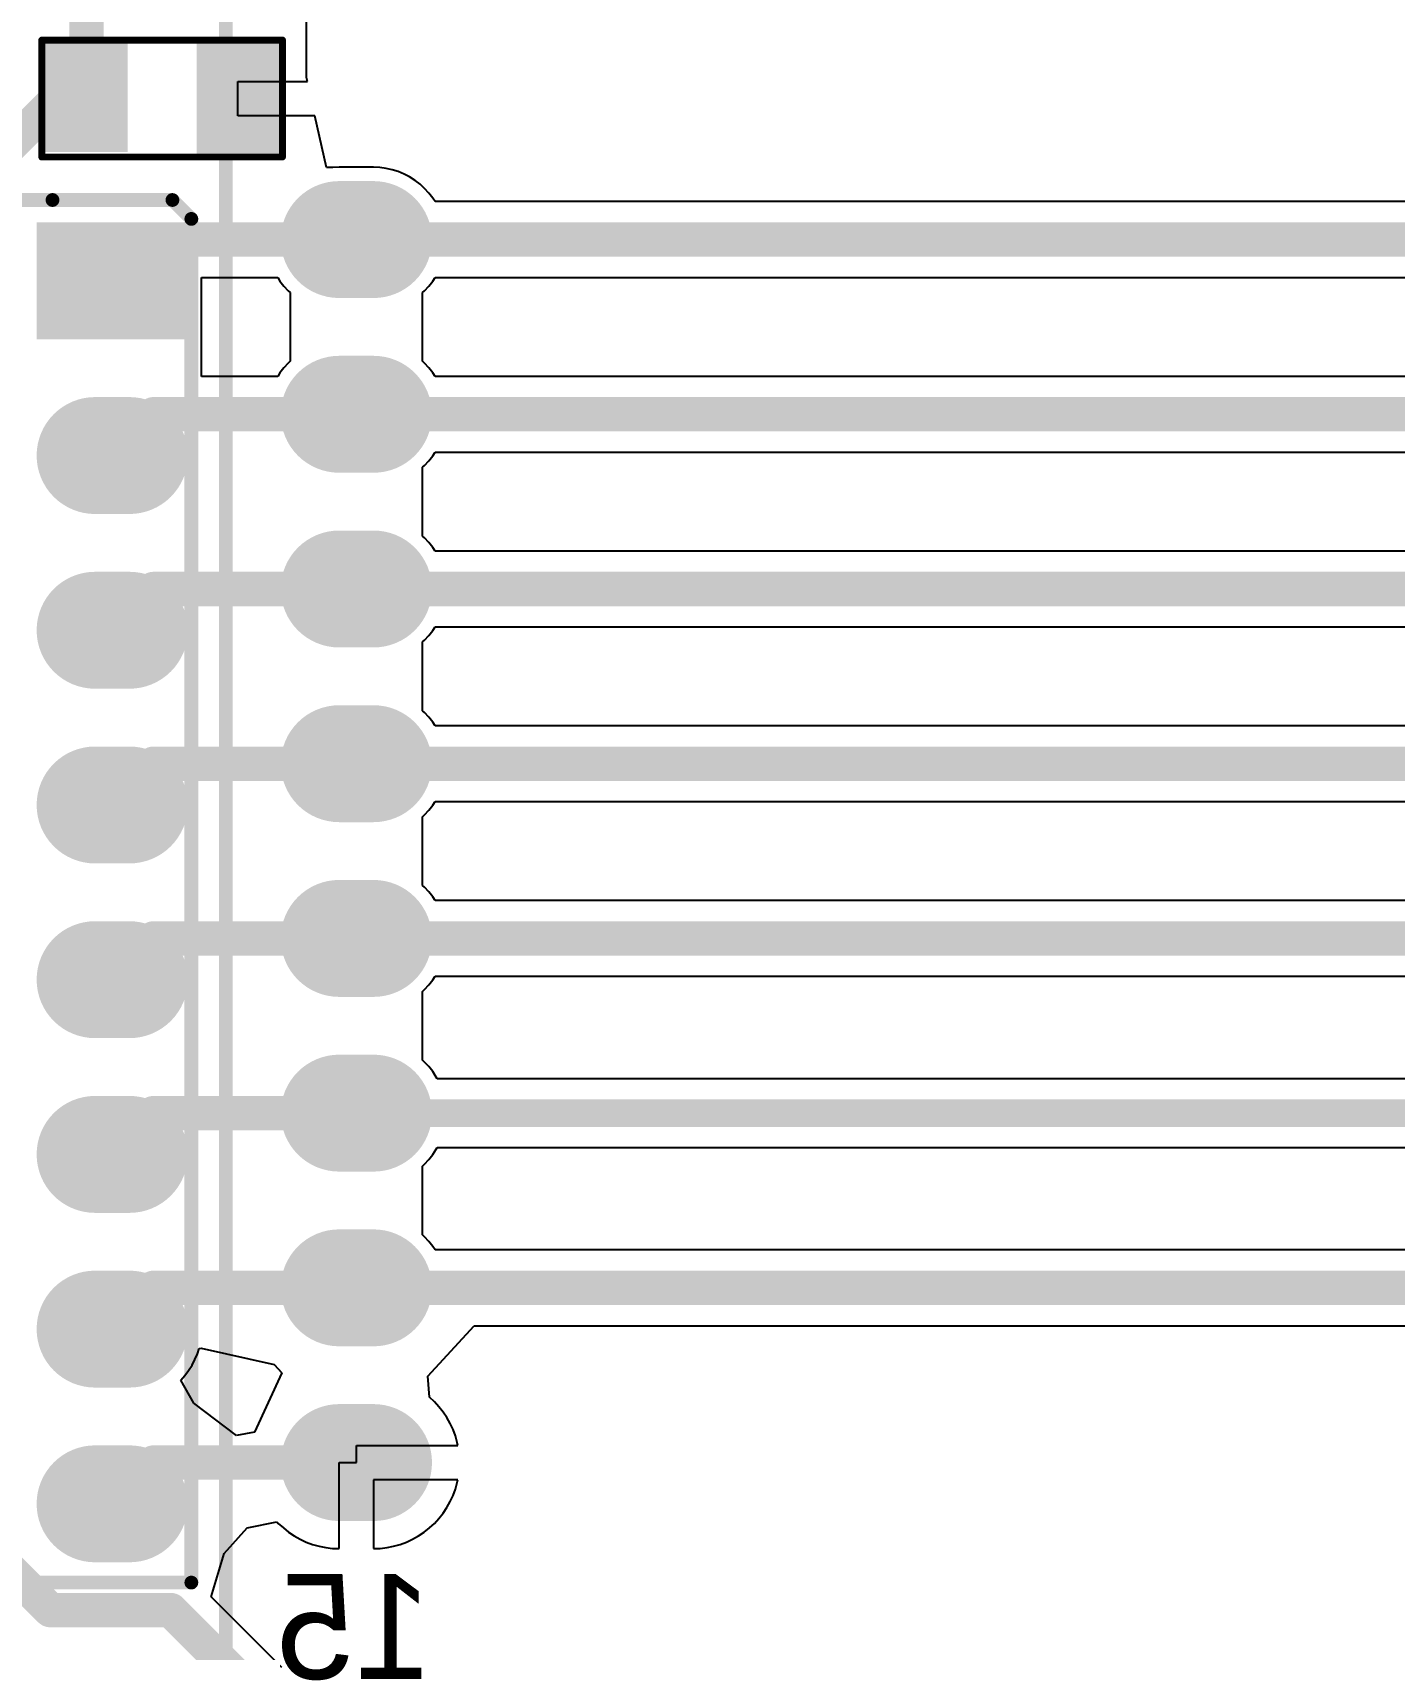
# Model space of a CAD drawing. Header units: millimetres. Extents: x 75.9 to 140.1, y 49.9 to 125.2.
# Drawn here: x 88.19 to 108, y 74 to 97.51 of the extents above; entities that cross this region are included whole.
import ezdxf

# ---------------------------------------------------------------- set-up
doc = ezdxf.new("R2010")
doc.units = ezdxf.units.MM
for name, color, linetype in [('BottomLayer', 5, 'Continuous'), ('BottomOverlay', 54, 'Continuous'), ('BottomPaste', 16, 'Continuous'), ('BottomSolder', 6, 'Continuous'), ('TopLayer', 1, 'Continuous'), ('TopOverlay', 2, 'Continuous'), ('TopSolder', 216, 'Continuous')]:
    doc.layers.add(name, color=color, linetype=linetype)

msp = doc.modelspace()

# ---------------------------------------------------------------- linework, layer by layer
at = {"layer": 'BottomLayer'}
for p, q in [((92.175, 96.854), (92.175, 97.75)), ((91.175, 96.3), (91.175, 96.8)), ((91.175, 96.8), (92.187, 96.8)), ((92.187, 96.8), (92.175, 96.854)), ((92.298, 96.3), (91.175, 96.3)), ((92.465, 95.547), (92.298, 96.3)), ((92.558, 95.547), (92.465, 95.547)), ((92.65, 95.551), (92.558, 95.547)), ((93.15, 95.551), (92.65, 95.551)), ((92.65, 95.551), (92.65, 95.551)), ((92.65, 95.551), (92.65, 95.551)), ((93.242, 95.547), (93.15, 95.551)), ((93.333, 95.535), (93.242, 95.547)), ((93.422, 95.515), (93.333, 95.535)), ((93.509, 95.488), (93.422, 95.515)), ((93.594, 95.453), (93.509, 95.488)), ((93.675, 95.41), (93.594, 95.453)), ((93.753, 95.361), (93.675, 95.41)), ((93.826, 95.305), (93.753, 95.361)), ((93.893, 95.243), (93.826, 95.305)), ((93.955, 95.176), (93.893, 95.243)), ((94.011, 95.103), (93.955, 95.176)), ((94.044, 95.051), (94.011, 95.103)), ((131.126, 95.051), (94.044, 95.051)), ((90.65, 92.85), (90.65, 93.949)), ((90.65, 93.949), (91.756, 93.949)), ((91.756, 93.949), (91.789, 93.897)), ((91.789, 93.897), (91.845, 93.824)), ((91.845, 93.824), (91.907, 93.757)), ((93.893, 93.757), (93.955, 93.824)), ((93.955, 93.824), (94.011, 93.897)), ((94.011, 93.897), (94.044, 93.949)), ((94.044, 93.949), (131.126, 93.949)), ((91.907, 93.757), (91.936, 93.73)), ((91.936, 93.73), (91.936, 92.73)), ((93.864, 93.73), (93.893, 93.757)), ((93.864, 92.73), (93.864, 93.73)), ((90.65, 92.511), (90.65, 92.85)), ((90.65, 92.85), (90.65, 92.85)), ((90.65, 92.85), (90.65, 92.85)), ((90.65, 92.85), (90.65, 92.85)), ((90.65, 92.85), (90.65, 92.85)), ((90.65, 92.85), (90.65, 92.85)), ((91.907, 92.703), (91.845, 92.636)), ((91.936, 92.73), (91.907, 92.703)), ((93.893, 92.703), (93.864, 92.73)), ((93.955, 92.636), (93.893, 92.703)), ((91.756, 92.511), (90.65, 92.511)), ((91.789, 92.563), (91.756, 92.511)), ((91.845, 92.636), (91.789, 92.563)), ((94.011, 92.563), (93.955, 92.636)), ((94.044, 92.511), (94.011, 92.563)), ((131.126, 92.511), (94.044, 92.511)), ((93.893, 91.217), (93.955, 91.284)), ((93.955, 91.284), (94.011, 91.357)), ((94.011, 91.357), (94.044, 91.409)), ((94.044, 91.409), (131.126, 91.409)), ((93.864, 91.19), (93.893, 91.217)), ((93.864, 90.19), (93.864, 91.19)), ((93.893, 90.163), (93.864, 90.19)), ((93.955, 90.096), (93.893, 90.163)), ((94.011, 90.023), (93.955, 90.096)), ((94.044, 89.971), (94.011, 90.023)), ((131.126, 89.971), (94.044, 89.971)), ((93.864, 88.65), (93.893, 88.677)), ((93.864, 87.65), (93.864, 88.65)), ((93.893, 88.677), (93.955, 88.744)), ((93.955, 88.744), (94.011, 88.817)), ((94.011, 88.817), (94.044, 88.869)), ((94.044, 88.869), (131.126, 88.869)), ((93.893, 87.623), (93.864, 87.65)), ((93.955, 87.556), (93.893, 87.623)), ((94.011, 87.483), (93.955, 87.556)), ((94.044, 87.431), (94.011, 87.483)), ((131.126, 87.431), (94.044, 87.431)), ((94.011, 86.277), (94.044, 86.329)), ((94.044, 86.329), (131.126, 86.329)), ((93.864, 86.11), (93.893, 86.137)), ((93.864, 85.11), (93.864, 86.11)), ((93.893, 86.137), (93.955, 86.204)), ((93.955, 86.204), (94.011, 86.277)), ((93.893, 85.083), (93.864, 85.11)), ((93.955, 85.016), (93.893, 85.083)), ((94.011, 84.943), (93.955, 85.016)), ((94.044, 84.891), (94.011, 84.943)), ((131.126, 84.891), (94.044, 84.891)), ((93.955, 83.664), (94.011, 83.737)), ((94.011, 83.737), (94.044, 83.789)), ((94.044, 83.789), (131.126, 83.789)), ((93.864, 83.57), (93.893, 83.597)), ((93.864, 82.57), (93.864, 83.57)), ((93.893, 83.597), (93.955, 83.664)), ((93.893, 82.543), (93.864, 82.57)), ((93.955, 82.476), (93.893, 82.543)), ((94.011, 82.403), (93.955, 82.476)), ((94.06, 82.325), (94.011, 82.403)), ((94.073, 82.301), (94.06, 82.325)), ((131.097, 82.301), (94.073, 82.301)), ((93.893, 81.057), (93.955, 81.124)), ((93.955, 81.124), (94.011, 81.197)), ((94.011, 81.197), (94.06, 81.274)), ((94.06, 81.274), (94.073, 81.299)), ((94.073, 81.299), (131.097, 81.299)), ((93.864, 81.03), (93.893, 81.057)), ((93.864, 80.03), (93.864, 81.03)), ((93.893, 80.003), (93.864, 80.03)), ((93.955, 79.936), (93.893, 80.003)), ((94.011, 79.863), (93.955, 79.936)), ((94.044, 79.811), (94.011, 79.863)), ((131.126, 79.811), (94.044, 79.811)), ((93.938, 77.974), (94.615, 78.709)), ((94.615, 78.709), (130.555, 78.709)), ((90.553, 78.216), (90.588, 78.301)), ((90.588, 78.301), (90.612, 78.379)), ((90.612, 78.379), (90.641, 78.382)), ((90.641, 78.382), (91.703, 78.147)), ((90.461, 78.057), (90.51, 78.134)), ((90.51, 78.134), (90.553, 78.216)), ((91.703, 78.147), (91.815, 78.025)), ((90.345, 77.919), (90.405, 77.984)), ((90.535, 77.582), (90.345, 77.919)), ((90.405, 77.984), (90.461, 78.057)), ((91.815, 78.025), (91.418, 77.163)), ((93.962, 77.671), (93.938, 77.974)), ((94.035, 77.605), (93.962, 77.671)), ((94.101, 77.532), (94.035, 77.605)), ((91.158, 77.112), (90.535, 77.582)), ((94.162, 77.455), (94.101, 77.532)), ((94.217, 77.374), (94.162, 77.455)), ((94.265, 77.288), (94.217, 77.374)), ((91.418, 77.163), (91.158, 77.112)), ((94.306, 77.199), (94.265, 77.288)), ((94.34, 77.107), (94.306, 77.199)), ((92.9, 76.72), (92.9, 76.97)), ((92.9, 76.97), (94.375, 76.97)), ((94.366, 77.012), (94.34, 77.107)), ((94.375, 76.97), (94.366, 77.012)), ((92.65, 75.469), (92.65, 76.72)), ((92.65, 76.72), (92.9, 76.72)), ((94.375, 76.47), (93.15, 76.47)), ((93.15, 76.47), (93.15, 75.469)), ((94.34, 76.333), (94.366, 76.428)), ((94.366, 76.428), (94.375, 76.47)), ((94.265, 76.152), (94.306, 76.241)), ((94.306, 76.241), (94.34, 76.333)), ((94.101, 75.908), (94.162, 75.985)), ((94.162, 75.985), (94.217, 76.066)), ((94.217, 76.066), (94.265, 76.152)), ((90.977, 75.398), (91.311, 75.772)), ((91.311, 75.772), (91.745, 75.858)), ((91.745, 75.858), (91.765, 75.835)), ((91.765, 75.835), (91.838, 75.769)), ((91.838, 75.769), (91.915, 75.708)), ((93.885, 75.708), (93.962, 75.769)), ((93.962, 75.769), (94.035, 75.835)), ((94.035, 75.835), (94.101, 75.908)), ((91.915, 75.708), (91.996, 75.653)), ((91.996, 75.653), (92.082, 75.605)), ((92.082, 75.605), (92.171, 75.564)), ((92.171, 75.564), (92.263, 75.53)), ((92.263, 75.53), (92.358, 75.504)), ((92.358, 75.504), (92.454, 75.484)), ((92.454, 75.484), (92.552, 75.473)), ((93.248, 75.473), (93.346, 75.484)), ((93.346, 75.484), (93.442, 75.504)), ((93.442, 75.504), (93.537, 75.53)), ((93.537, 75.53), (93.629, 75.564)), ((93.629, 75.564), (93.718, 75.605)), ((93.718, 75.605), (93.804, 75.653)), ((93.804, 75.653), (93.885, 75.708)), ((90.786, 74.768), (90.977, 75.398)), ((92.552, 75.473), (92.65, 75.469)), ((92.65, 75.469), (92.65, 75.469)), ((93.15, 75.469), (93.248, 75.473)), ((93.15, 75.469), (93.15, 75.469)), ((91.815, 73.74), (90.786, 74.768))]:
    msp.add_line(p, q, dxfattribs=at)
for points, const_width in [([(88.975, 96.575), (88.975, 98.625)], 0.5), ([(86.85, 94.85), (88.575, 96.575)], 0.5), ([(88.575, 96.575), (88.975, 96.575)], 0.5), ([(93.15, 94.5), (92.65, 94.5)], 1.5), ([(89.35, 93.9), (89.95, 94.5)], 0.5), ([(89.95, 94.5), (92.9, 94.5)], 0.5), ([(92.9, 94.5), (132.27, 94.5)], 0.5), ([(93.15, 91.96), (92.65, 91.96)], 1.5), ([(89.35, 91.36), (89.95, 91.96)], 0.5), ([(89.95, 91.96), (92.9, 91.96)], 0.5), ([(92.9, 91.96), (132.27, 91.96)], 0.5), ([(89.1, 91.36), (89.6, 91.36)], 1.5), ([(93.15, 89.42), (92.65, 89.42)], 1.5), ([(89.35, 88.82), (89.95, 89.42)], 0.5), ([(89.95, 89.42), (92.9, 89.42)], 0.5), ([(92.9, 89.42), (132.27, 89.42)], 0.5), ([(89.1, 88.82), (89.6, 88.82)], 1.5), ([(93.15, 86.88), (92.65, 86.88)], 1.5), ([(89.1, 86.28), (89.6, 86.28)], 1.5), ([(89.35, 86.28), (89.95, 86.88)], 0.5), ([(89.95, 86.88), (92.9, 86.88)], 0.5), ([(92.9, 86.88), (132.27, 86.88)], 0.5), ([(93.15, 84.34), (92.65, 84.34)], 1.5), ([(89.1, 83.74), (89.6, 83.74)], 1.5), ([(89.35, 83.74), (89.95, 84.34)], 0.5), ([(89.95, 84.34), (92.9, 84.34)], 0.5), ([(92.9, 84.34), (132.27, 84.34)], 0.5), ([(93.15, 81.8), (92.65, 81.8)], 1.5), ([(89.1, 81.2), (89.6, 81.2)], 1.5), ([(89.35, 81.2), (89.95, 81.8)], 0.5), ([(89.95, 81.8), (92.9, 81.8)], 0.5), ([(92.9, 81.8), (132.27, 81.8)], 0.4), ([(93.15, 79.26), (92.65, 79.26)], 1.5), ([(89.35, 78.66), (89.95, 79.26)], 0.5), ([(89.95, 79.26), (92.9, 79.26)], 0.5), ([(92.9, 79.26), (132.27, 79.26)], 0.5), ([(89.1, 78.66), (89.6, 78.66)], 1.5), ([(93.15, 76.72), (92.65, 76.72)], 1.5), ([(89.35, 76.12), (89.95, 76.72)], 0.5), ([(89.95, 76.72), (92.9, 76.72)], 0.5), ([(89.1, 76.12), (89.6, 76.12)], 1.5), ([(86.905, 76.12), (88.45, 74.575)], 0.5), ([(88.45, 74.575), (90.2, 74.575)], 0.5), ([(90.2, 74.575), (91.425, 73.35)], 0.5)]:
    msp.add_lwpolyline(points, dxfattribs=dict(at, const_width=const_width))
for points, const_width in [([(88.45, 96.575, 1), (88.7, 96.575, 1)], 0.25), ([(88.45, 96.575, 1), (88.7, 96.575, 1)], 0.25), ([(88.85, 96.575, 1), (89.1, 96.575, 1)], 0.25), ([(88.85, 96.575, 1), (89.1, 96.575, 1)], 0.25), ([(92.275, 94.5, 1), (93.025, 94.5, 1)], 0.75), ([(92.775, 94.5, 1), (93.525, 94.5, 1)], 0.75), ([(89.825, 94.5, 1), (90.075, 94.5, 1)], 0.25), ([(89.825, 94.5, 1), (90.075, 94.5, 1)], 0.25), ([(92.775, 94.5, 1), (93.025, 94.5, 1)], 0.25), ([(92.775, 94.5, 1), (93.025, 94.5, 1)], 0.25), ([(89.225, 93.9, 1), (89.475, 93.9, 1)], 0.25), ([(92.275, 91.96, 1), (93.025, 91.96, 1)], 0.75), ([(92.775, 91.96, 1), (93.525, 91.96, 1)], 0.75), ([(89.825, 91.96, 1), (90.075, 91.96, 1)], 0.25), ([(89.825, 91.96, 1), (90.075, 91.96, 1)], 0.25), ([(92.775, 91.96, 1), (93.025, 91.96, 1)], 0.25), ([(92.775, 91.96, 1), (93.025, 91.96, 1)], 0.25), ([(88.725, 91.36, 1), (89.475, 91.36, 1)], 0.75), ([(89.225, 91.36, 1), (89.975, 91.36, 1)], 0.75), ([(89.225, 91.36, 1), (89.475, 91.36, 1)], 0.25), ([(92.275, 89.42, 1), (93.025, 89.42, 1)], 0.75), ([(92.775, 89.42, 1), (93.525, 89.42, 1)], 0.75), ([(89.825, 89.42, 1), (90.075, 89.42, 1)], 0.25), ([(89.825, 89.42, 1), (90.075, 89.42, 1)], 0.25), ([(92.775, 89.42, 1), (93.025, 89.42, 1)], 0.25), ([(92.775, 89.42, 1), (93.025, 89.42, 1)], 0.25), ([(88.725, 88.82, 1), (89.475, 88.82, 1)], 0.75), ([(89.225, 88.82, 1), (89.975, 88.82, 1)], 0.75), ([(89.225, 88.82, 1), (89.475, 88.82, 1)], 0.25), ([(92.275, 86.88, 1), (93.025, 86.88, 1)], 0.75), ([(92.775, 86.88, 1), (93.525, 86.88, 1)], 0.75), ([(88.725, 86.28, 1), (89.475, 86.28, 1)], 0.75), ([(89.225, 86.28, 1), (89.975, 86.28, 1)], 0.75), ([(89.825, 86.88, 1), (90.075, 86.88, 1)], 0.25), ([(89.825, 86.88, 1), (90.075, 86.88, 1)], 0.25), ([(92.775, 86.88, 1), (93.025, 86.88, 1)], 0.25), ([(92.775, 86.88, 1), (93.025, 86.88, 1)], 0.25), ([(89.225, 86.28, 1), (89.475, 86.28, 1)], 0.25), ([(92.275, 84.34, 1), (93.025, 84.34, 1)], 0.75), ([(92.775, 84.34, 1), (93.525, 84.34, 1)], 0.75), ([(88.725, 83.74, 1), (89.475, 83.74, 1)], 0.75), ([(89.225, 83.74, 1), (89.975, 83.74, 1)], 0.75), ([(89.825, 84.34, 1), (90.075, 84.34, 1)], 0.25), ([(89.825, 84.34, 1), (90.075, 84.34, 1)], 0.25), ([(92.775, 84.34, 1), (93.025, 84.34, 1)], 0.25), ([(92.775, 84.34, 1), (93.025, 84.34, 1)], 0.25), ([(89.225, 83.74, 1), (89.475, 83.74, 1)], 0.25), ([(92.275, 81.8, 1), (93.025, 81.8, 1)], 0.75), ([(92.775, 81.8, 1), (93.525, 81.8, 1)], 0.75), ([(88.725, 81.2, 1), (89.475, 81.2, 1)], 0.75), ([(89.225, 81.2, 1), (89.975, 81.2, 1)], 0.75), ([(89.825, 81.8, 1), (90.075, 81.8, 1)], 0.25), ([(89.825, 81.8, 1), (90.075, 81.8, 1)], 0.25), ([(92.775, 81.8, 1), (93.025, 81.8, 1)], 0.25), ([(92.8, 81.8, 1), (93, 81.8, 1)], 0.2), ([(89.225, 81.2, 1), (89.475, 81.2, 1)], 0.25), ([(92.275, 79.26, 1), (93.025, 79.26, 1)], 0.75), ([(92.775, 79.26, 1), (93.525, 79.26, 1)], 0.75), ([(89.825, 79.26, 1), (90.075, 79.26, 1)], 0.25), ([(89.825, 79.26, 1), (90.075, 79.26, 1)], 0.25), ([(92.775, 79.26, 1), (93.025, 79.26, 1)], 0.25), ([(92.775, 79.26, 1), (93.025, 79.26, 1)], 0.25), ([(88.725, 78.66, 1), (89.475, 78.66, 1)], 0.75), ([(89.225, 78.66, 1), (89.975, 78.66, 1)], 0.75), ([(89.225, 78.66, 1), (89.475, 78.66, 1)], 0.25), ([(92.275, 76.72, 1), (93.025, 76.72, 1)], 0.75), ([(92.775, 76.72, 1), (93.525, 76.72, 1)], 0.75), ([(89.825, 76.72, 1), (90.075, 76.72, 1)], 0.25), ([(89.825, 76.72, 1), (90.075, 76.72, 1)], 0.25), ([(92.775, 76.72, 1), (93.025, 76.72, 1)], 0.25), ([(88.725, 76.12, 1), (89.475, 76.12, 1)], 0.75), ([(89.225, 76.12, 1), (89.975, 76.12, 1)], 0.75), ([(89.225, 76.12, 1), (89.475, 76.12, 1)], 0.25), ([(88.325, 74.575, 1), (88.575, 74.575, 1)], 0.25), ([(88.325, 74.575, 1), (88.575, 74.575, 1)], 0.25), ([(90.075, 74.575, 1), (90.325, 74.575, 1)], 0.25), ([(90.075, 74.575, 1), (90.325, 74.575, 1)], 0.25)]:
    msp.add_lwpolyline(points, format="xyb", close=True, dxfattribs=dict(at, const_width=const_width))
for points in [[(88.475, 95.875), (89.475, 95.875), (88.475, 97.275), (89.475, 97.275)], [(90.675, 95.85), (91.675, 95.85), (90.675, 97.25), (91.675, 97.25)], [(90.35, 94.65), (88.35, 94.65), (90.35, 93.15), (88.35, 93.15)]]:
    msp.add_solid(points, dxfattribs=at)
at = {"layer": 'BottomOverlay'}
for points, const_width in [([(88.325, 97.4), (91.825, 97.4)], 0.1), ([(88.325, 96.638), (88.325, 97.4)], 0.1), ([(91.825, 95.7), (91.825, 97.4)], 0.1), ([(88.325, 95.7), (88.325, 96.638)], 0.1), ([(88.325, 95.7), (91.825, 95.7)], 0.1), ([(86.35, 95.075), (88.481, 95.075)], 0.2), ([(88.481, 95.075), (90.225, 95.075)], 0.2), ([(90.225, 95.075), (90.5, 94.8)], 0.2), ([(90.5, 74.975), (90.5, 94.8)], 0.2), ([(85.625, 74.975), (90.5, 74.975)], 0.2)]:
    msp.add_lwpolyline(points, dxfattribs=dict(at, const_width=const_width))
for points, const_width in [([(88.3, 97.4, 1), (88.35, 97.4, 1)], 0.05), ([(88.3, 97.4, 1), (88.35, 97.4, 1)], 0.05), ([(91.8, 97.4, 1), (91.85, 97.4, 1)], 0.05), ([(91.8, 97.4, 1), (91.85, 97.4, 1)], 0.05), ([(88.3, 96.638, 1), (88.35, 96.638, 1)], 0.05), ([(88.3, 96.638, 1), (88.35, 96.638, 1)], 0.05), ([(88.3, 95.7, 1), (88.35, 95.7, 1)], 0.05), ([(88.3, 95.7, 1), (88.35, 95.7, 1)], 0.05), ([(91.8, 95.7, 1), (91.85, 95.7, 1)], 0.05), ([(91.8, 95.7, 1), (91.85, 95.7, 1)], 0.05), ([(88.431, 95.075, 1), (88.531, 95.075, 1)], 0.1), ([(88.431, 95.075, 1), (88.531, 95.075, 1)], 0.1), ([(90.175, 95.075, 1), (90.275, 95.075, 1)], 0.1), ([(90.175, 95.075, 1), (90.275, 95.075, 1)], 0.1), ([(90.45, 94.8, 1), (90.55, 94.8, 1)], 0.1), ([(90.45, 94.8, 1), (90.55, 94.8, 1)], 0.1), ([(90.45, 74.975, 1), (90.55, 74.975, 1)], 0.1), ([(90.45, 74.975, 1), (90.55, 74.975, 1)], 0.1)]:
    msp.add_lwpolyline(points, format="xyb", close=True, dxfattribs=dict(at, const_width=const_width))
at = {"layer": 'BottomPaste'}
for points in [[(88.475, 95.875), (89.475, 95.875), (88.475, 97.275), (89.475, 97.275)], [(90.675, 95.85), (91.675, 95.85), (90.675, 97.25), (91.675, 97.25)]]:
    msp.add_solid(points, dxfattribs=at)
at = {"layer": 'BottomSolder', "const_width": 1.7}
for points in [[(93.15, 94.5), (92.65, 94.5)], [(93.15, 91.96), (92.65, 91.96)], [(89.1, 91.36), (89.6, 91.36)], [(93.15, 89.42), (92.65, 89.42)], [(89.1, 88.82), (89.6, 88.82)], [(93.15, 86.88), (92.65, 86.88)], [(89.1, 86.28), (89.6, 86.28)], [(93.15, 84.34), (92.65, 84.34)], [(89.1, 83.74), (89.6, 83.74)], [(93.15, 81.8), (92.65, 81.8)], [(89.1, 81.2), (89.6, 81.2)], [(93.15, 79.26), (92.65, 79.26)], [(89.1, 78.66), (89.6, 78.66)], [(93.15, 76.72), (92.65, 76.72)], [(89.1, 76.12), (89.6, 76.12)]]:
    msp.add_lwpolyline(points, dxfattribs=at)
at = {"layer": 'BottomSolder', "const_width": 0.85}
for points in [[(92.225, 94.5, 1), (93.075, 94.5, 1)], [(92.725, 94.5, 1), (93.575, 94.5, 1)], [(92.225, 91.96, 1), (93.075, 91.96, 1)], [(92.725, 91.96, 1), (93.575, 91.96, 1)], [(88.675, 91.36, 1), (89.525, 91.36, 1)], [(89.175, 91.36, 1), (90.025, 91.36, 1)], [(92.225, 89.42, 1), (93.075, 89.42, 1)], [(92.725, 89.42, 1), (93.575, 89.42, 1)], [(88.675, 88.82, 1), (89.525, 88.82, 1)], [(89.175, 88.82, 1), (90.025, 88.82, 1)], [(92.225, 86.88, 1), (93.075, 86.88, 1)], [(92.725, 86.88, 1), (93.575, 86.88, 1)], [(88.675, 86.28, 1), (89.525, 86.28, 1)], [(89.175, 86.28, 1), (90.025, 86.28, 1)], [(92.225, 84.34, 1), (93.075, 84.34, 1)], [(92.725, 84.34, 1), (93.575, 84.34, 1)], [(88.675, 83.74, 1), (89.525, 83.74, 1)], [(89.175, 83.74, 1), (90.025, 83.74, 1)], [(92.225, 81.8, 1), (93.075, 81.8, 1)], [(92.725, 81.8, 1), (93.575, 81.8, 1)], [(88.675, 81.2, 1), (89.525, 81.2, 1)], [(89.175, 81.2, 1), (90.025, 81.2, 1)], [(92.225, 79.26, 1), (93.075, 79.26, 1)], [(92.725, 79.26, 1), (93.575, 79.26, 1)], [(88.675, 78.66, 1), (89.525, 78.66, 1)], [(89.175, 78.66, 1), (90.025, 78.66, 1)], [(92.225, 76.72, 1), (93.075, 76.72, 1)], [(92.725, 76.72, 1), (93.575, 76.72, 1)], [(88.675, 76.12, 1), (89.525, 76.12, 1)], [(89.175, 76.12, 1), (90.025, 76.12, 1)]]:
    msp.add_lwpolyline(points, format="xyb", close=True, dxfattribs=at)
at = {"layer": 'BottomSolder'}
for points in [[(88.375, 95.775), (89.575, 95.775), (88.375, 97.375), (89.575, 97.375)], [(90.575, 95.75), (91.775, 95.75), (90.575, 97.35), (91.775, 97.35)], [(90.45, 94.75), (88.25, 94.75), (90.45, 93.05), (88.25, 93.05)]]:
    msp.add_solid(points, dxfattribs=at)
at = {"layer": 'TopLayer', "const_width": 1.5}
for points in [[(93.15, 94.5), (92.65, 94.5)], [(93.15, 91.96), (92.65, 91.96)], [(89.1, 91.36), (89.6, 91.36)], [(93.15, 89.42), (92.65, 89.42)], [(89.1, 88.82), (89.6, 88.82)], [(93.15, 86.88), (92.65, 86.88)], [(89.1, 86.28), (89.6, 86.28)], [(93.15, 84.34), (92.65, 84.34)], [(89.1, 83.74), (89.6, 83.74)], [(93.15, 81.8), (92.65, 81.8)], [(89.1, 81.2), (89.6, 81.2)], [(93.15, 79.26), (92.65, 79.26)], [(89.1, 78.66), (89.6, 78.66)], [(93.15, 76.72), (92.65, 76.72)], [(89.1, 76.12), (89.6, 76.12)]]:
    msp.add_lwpolyline(points, dxfattribs=at)
at = {"layer": 'TopLayer', "const_width": 0.75}
for points in [[(92.275, 94.5, 1), (93.025, 94.5, 1)], [(92.775, 94.5, 1), (93.525, 94.5, 1)], [(92.275, 91.96, 1), (93.025, 91.96, 1)], [(92.775, 91.96, 1), (93.525, 91.96, 1)], [(88.725, 91.36, 1), (89.475, 91.36, 1)], [(89.225, 91.36, 1), (89.975, 91.36, 1)], [(92.275, 89.42, 1), (93.025, 89.42, 1)], [(92.775, 89.42, 1), (93.525, 89.42, 1)], [(88.725, 88.82, 1), (89.475, 88.82, 1)], [(89.225, 88.82, 1), (89.975, 88.82, 1)], [(92.275, 86.88, 1), (93.025, 86.88, 1)], [(92.775, 86.88, 1), (93.525, 86.88, 1)], [(88.725, 86.28, 1), (89.475, 86.28, 1)], [(89.225, 86.28, 1), (89.975, 86.28, 1)], [(92.275, 84.34, 1), (93.025, 84.34, 1)], [(92.775, 84.34, 1), (93.525, 84.34, 1)], [(88.725, 83.74, 1), (89.475, 83.74, 1)], [(89.225, 83.74, 1), (89.975, 83.74, 1)], [(92.275, 81.8, 1), (93.025, 81.8, 1)], [(92.775, 81.8, 1), (93.525, 81.8, 1)], [(88.725, 81.2, 1), (89.475, 81.2, 1)], [(89.225, 81.2, 1), (89.975, 81.2, 1)], [(92.275, 79.26, 1), (93.025, 79.26, 1)], [(92.775, 79.26, 1), (93.525, 79.26, 1)], [(88.725, 78.66, 1), (89.475, 78.66, 1)], [(89.225, 78.66, 1), (89.975, 78.66, 1)], [(92.275, 76.72, 1), (93.025, 76.72, 1)], [(92.775, 76.72, 1), (93.525, 76.72, 1)], [(88.725, 76.12, 1), (89.475, 76.12, 1)], [(89.225, 76.12, 1), (89.975, 76.12, 1)]]:
    msp.add_lwpolyline(points, format="xyb", close=True, dxfattribs=at)
at = {"layer": 'TopLayer'}
msp.add_solid([(90.35, 94.65), (88.35, 94.65), (90.35, 93.15), (88.35, 93.15)], dxfattribs=at)
at = {"layer": 'TopOverlay', "const_width": 0.2}
msp.add_lwpolyline([(91, 64.5), (91, 107.5)], dxfattribs=at)
at = {"layer": 'TopSolder', "const_width": 1.7}
for points in [[(93.15, 94.5), (92.65, 94.5)], [(93.15, 91.96), (92.65, 91.96)], [(89.1, 91.36), (89.6, 91.36)], [(93.15, 89.42), (92.65, 89.42)], [(89.1, 88.82), (89.6, 88.82)], [(93.15, 86.88), (92.65, 86.88)], [(89.1, 86.28), (89.6, 86.28)], [(93.15, 84.34), (92.65, 84.34)], [(89.1, 83.74), (89.6, 83.74)], [(93.15, 81.8), (92.65, 81.8)], [(89.1, 81.2), (89.6, 81.2)], [(93.15, 79.26), (92.65, 79.26)], [(89.1, 78.66), (89.6, 78.66)], [(93.15, 76.72), (92.65, 76.72)], [(89.1, 76.12), (89.6, 76.12)]]:
    msp.add_lwpolyline(points, dxfattribs=at)
at = {"layer": 'TopSolder', "const_width": 0.85}
for points in [[(92.225, 94.5, 1), (93.075, 94.5, 1)], [(92.725, 94.5, 1), (93.575, 94.5, 1)], [(92.225, 91.96, 1), (93.075, 91.96, 1)], [(92.725, 91.96, 1), (93.575, 91.96, 1)], [(88.675, 91.36, 1), (89.525, 91.36, 1)], [(89.175, 91.36, 1), (90.025, 91.36, 1)], [(92.225, 89.42, 1), (93.075, 89.42, 1)], [(92.725, 89.42, 1), (93.575, 89.42, 1)], [(88.675, 88.82, 1), (89.525, 88.82, 1)], [(89.175, 88.82, 1), (90.025, 88.82, 1)], [(92.225, 86.88, 1), (93.075, 86.88, 1)], [(92.725, 86.88, 1), (93.575, 86.88, 1)], [(88.675, 86.28, 1), (89.525, 86.28, 1)], [(89.175, 86.28, 1), (90.025, 86.28, 1)], [(92.225, 84.34, 1), (93.075, 84.34, 1)], [(92.725, 84.34, 1), (93.575, 84.34, 1)], [(88.675, 83.74, 1), (89.525, 83.74, 1)], [(89.175, 83.74, 1), (90.025, 83.74, 1)], [(92.225, 81.8, 1), (93.075, 81.8, 1)], [(92.725, 81.8, 1), (93.575, 81.8, 1)], [(88.675, 81.2, 1), (89.525, 81.2, 1)], [(89.175, 81.2, 1), (90.025, 81.2, 1)], [(92.225, 79.26, 1), (93.075, 79.26, 1)], [(92.725, 79.26, 1), (93.575, 79.26, 1)], [(88.675, 78.66, 1), (89.525, 78.66, 1)], [(89.175, 78.66, 1), (90.025, 78.66, 1)], [(92.225, 76.72, 1), (93.075, 76.72, 1)], [(92.725, 76.72, 1), (93.575, 76.72, 1)], [(88.675, 76.12, 1), (89.525, 76.12, 1)], [(89.175, 76.12, 1), (90.025, 76.12, 1)]]:
    msp.add_lwpolyline(points, format="xyb", close=True, dxfattribs=at)
at = {"layer": 'TopSolder'}
msp.add_solid([(90.45, 94.75), (88.25, 94.75), (90.45, 93.05), (88.25, 93.05)], dxfattribs=at)

# ---------------------------------------------------------------- texts
at = {"layer": 'BottomOverlay', "text_generation_flag": 2}
msp.add_text('15', height=1.524, rotation=360, dxfattribs=at).set_placement((94, 73.575))

doc.saveas('drawing.dxf')
